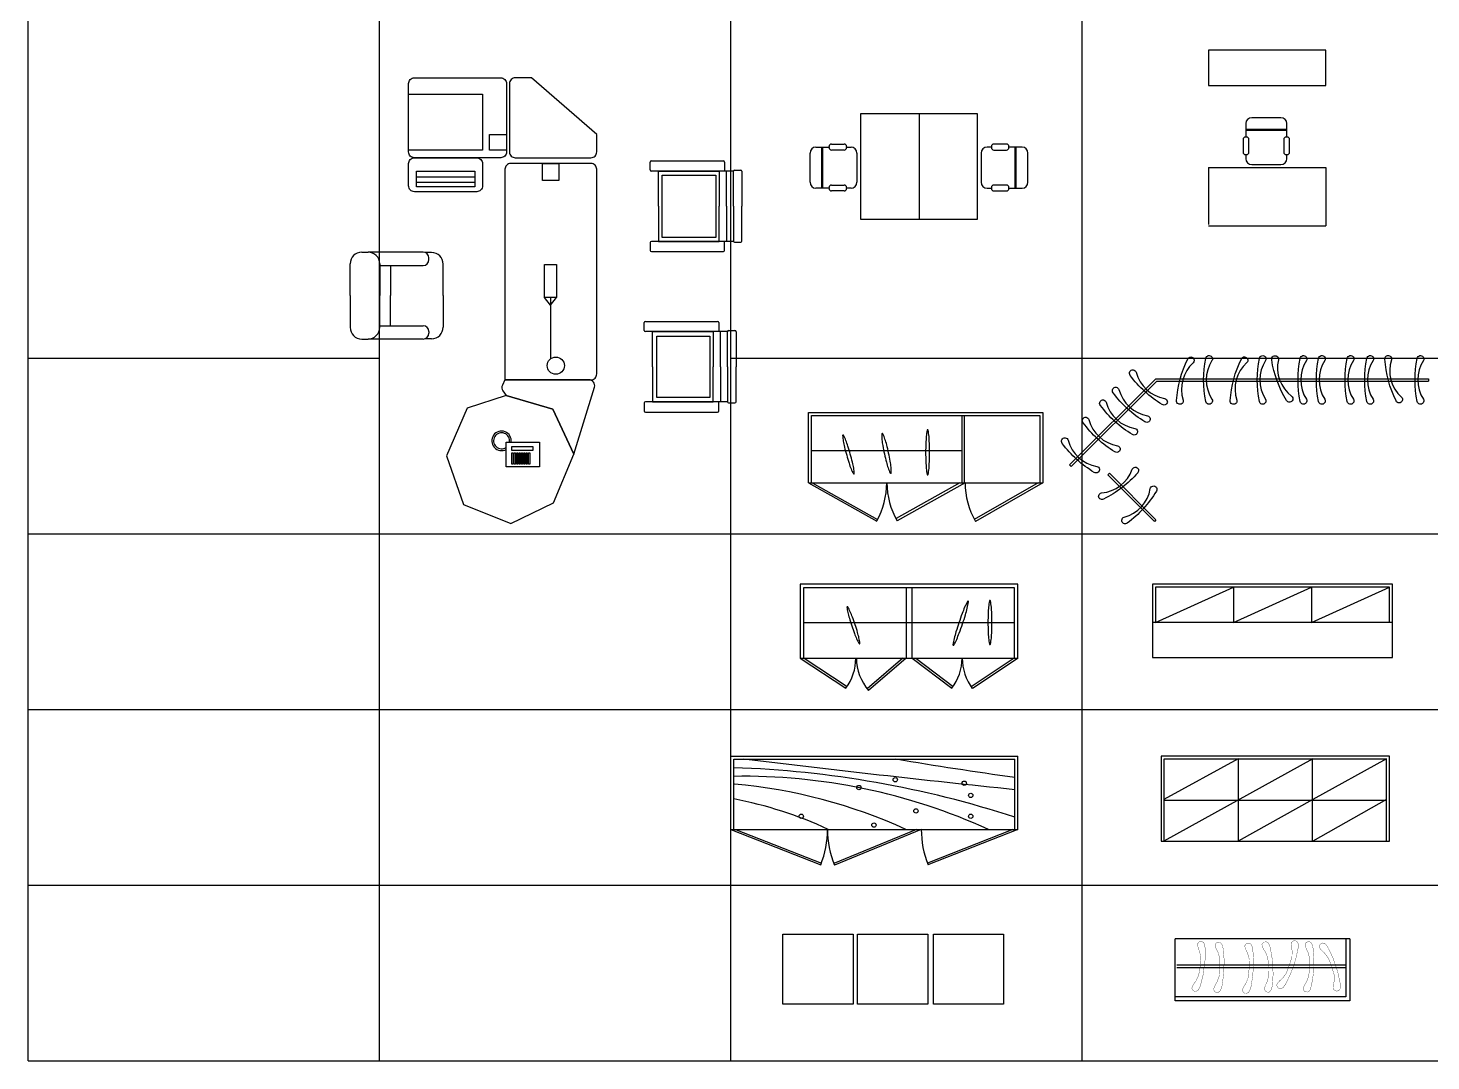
# Model space of a CAD drawing. Extents: x -72339 to 59654, y -38057 to 42097.
# Drawn here: x -72316 to -60337, y 12097 to 20915 of the extents above; entities that cross this region are included whole.
import ezdxf

# ---------------------------------------------------------------- set-up
doc = ezdxf.new("R2010")
doc.units = 0
doc.header["$MEASUREMENT"] = 0
doc.layers.get('0').update_dxf_attribs({"linetype": 'CONTINUOUS'})
doc.layers.add('FU', color=11, linetype='CONTINUOUS')
doc.layers.add('HUM', color=7, linetype='CONTINUOUS')
doc.styles.add('DIM', font='txt')
doc.styles.get("Standard").update_dxf_attribs({"font": 'TXT', "bigfont": 'HZTXT'})

# ---------------------------------------------------------------- blocks, each defined once
blk = doc.blocks.new('1055')
for p, q in [((-803, 2874), (-803, 3007)), ((-803, 3007), (-305, 3007)), ((-305, 3007), (-305, 2874)), ((1192, 3019), (1192, 3086)), ((1202, 3096), (1816, 3096)), ((1902, 3009), (1202, 3009)), ((1262, 2709), (1262, 3009)), ((1262, 3009), (1779, 3009)), ((1779, 3009), (1779, 2709)), ((1826, 3086), (1826, 3009)), ((1843, 2709), (1843, 3009)), ((1902, 2709), (1902, 3007)), ((1912, 3017), (1964, 3017)), ((1974, 3007), (1974, 2709)), ((-803, 2959), (-305, 2959)), ((-803, 2915), (-305, 2915)), ((-305, 2874), (-803, 2874)), ((1262, 2709), (1262, 2409)), ((1779, 2409), (1779, 2709)), ((1843, 2709), (1843, 2409)), ((1902, 2709), (1902, 2411)), ((1974, 2411), (1974, 2709)), ((1192, 2399), (1192, 2332)), ((1902, 2409), (1202, 2409)), ((1262, 2409), (1779, 2409)), ((1826, 2332), (1826, 2409)), ((1912, 2401), (1964, 2401)), ((-1271, 2317), (-1218, 2317)), ((-748, 2317), (-1218, 2317)), ((-676, 2314), (-732, 2314)), ((1202, 2322), (1816, 2322)), ((-1371, 1946), (-1371, 2217)), ((-1118, 2217), (-1118, 1946)), ((-1118, 2203), (-748, 2203)), ((-1026, 2203), (-1026, 1946)), ((-698, 2253), (-698, 2267)), ((-576, 1946), (-576, 2214)), ((-1371, 1946), (-1371, 1675)), ((-1118, 1675), (-1118, 1946)), ((-1026, 1689), (-1026, 1946)), ((-576, 1946), (-576, 1677)), ((340, 1863), (289, 1931)), ((340, 1863), (392, 1931)), ((340, 1931), (340, 1407)), ((-1118, 1689), (-748, 1689)), ((1141, 1649), (1141, 1715)), ((1151, 1725), (1766, 1725)), ((1776, 1715), (1776, 1639)), ((-1271, 1575), (-1218, 1575)), ((-748, 1575), (-1218, 1575)), ((-676, 1577), (-732, 1577)), ((-698, 1639), (-698, 1625)), ((1851, 1639), (1151, 1639)), ((1211, 1639), (1728, 1639)), ((1211, 1339), (1211, 1639)), ((1728, 1639), (1728, 1339)), ((1792, 1339), (1792, 1639)), ((1851, 1339), (1851, 1637)), ((1861, 1647), (1914, 1647)), ((1924, 1637), (1924, 1339)), ((1211, 1339), (1211, 1039)), ((1728, 1039), (1728, 1339)), ((1792, 1339), (1792, 1039)), ((1851, 1339), (1851, 1040)), ((1924, 1040), (1924, 1339)), ((1141, 1029), (1141, 962)), ((1851, 1039), (1151, 1039)), ((1211, 1039), (1728, 1039)), ((1776, 962), (1776, 1039)), ((1861, 1030), (1914, 1030)), ((1151, 952), (1766, 952))]:
    blk.add_line(p, q)
for points in [[(-822, 3806), (-85, 3806, -0.414214), (-35, 3756), (-35, 3173, -0.414214), (-85, 3123), (-822, 3123, -0.414214), (-872, 3173), (-872, 3756, -0.414214)], [(-11, 3756), (-11, 3173, 0.414214), (39, 3123), (685, 3123, 0.414214), (735, 3173), (735, 3322), (179, 3806), (39, 3806, 0.414214)], [(-822, 3123), (-290, 3123, -0.414214), (-240, 3073), (-240, 2883, -0.414214), (-290, 2833), (-822, 2833, -0.414214), (-872, 2883), (-872, 3073, -0.414214)], [(-49, 1227), (685, 1227, 0.414214), (735, 1277), (735, 3024, 0.414214), (685, 3074), (1, 3074, 0.414214), (-49, 3024)], [(-49, 1227), (-71, 1182, 0.273868), (-66, 1132), (-39, 1093), (360, 976), (540, 592), (715, 1163, 0.504341), (667, 1227)]]:
    blk.add_lwpolyline(points, format="xyb", close=True)
for points in [[(-872, 3666), (-240, 3666), (-240, 3188), (-872, 3188)], [(-182, 3321), (-35, 3321), (-35, 3188), (-182, 3188)], [(272, 3074), (411, 3074), (411, 2929), (272, 2929)], [(1292, 2973), (1753, 2973), (1753, 2443), (1292, 2443)], [(289, 2212), (392, 2212), (392, 1931), (289, 1931)], [(1249, 1600), (1700, 1600), (1700, 1075), (1249, 1075)], [(540, 592), (360, 976), (-39, 1093), (-373, 984), (-547, 577), (-402, 161), (0, 0), (366, 176)], [(-38, 694), (247, 694), (247, 483), (-38, 483)], [(11, 658), (189, 658), (189, 623), (11, 623)], [(11, 603), (22, 603), (22, 507), (11, 507)], [(31, 603), (42, 603), (42, 507), (31, 507)], [(51, 603), (62, 603), (62, 507), (51, 507)], [(71, 603), (82, 603), (82, 507), (71, 507)], [(91, 603), (102, 603), (102, 507), (91, 507)], [(111, 603), (122, 603), (122, 507), (111, 507)], [(131, 603), (142, 603), (142, 507), (131, 507)], [(151, 603), (162, 603), (162, 507), (151, 507)]]:
    blk.add_lwpolyline(points, close=True)
blk.add_circle((385, 1348), 73.6)
for centre, radius, start, end in [((1202, 3086), 10, 90, 180), ((1202, 3019), 10, 180, 270), ((1816, 3086), 10, 0, 90), ((1912, 3007), 10, 90, 180), ((1964, 3007), 10, 0, 90), ((1202, 2399), 10, 90, 180), ((1912, 2411), 10, 180, 270), ((1964, 2411), 10, 270, 0), ((-1271, 2217), 100, 90, 180), ((-1218, 2217), 100, 0, 90), ((-748, 2267), 50, 0, 90), ((-676, 2214), 100, 0, 90), ((1202, 2332), 10, 180, 270), ((1816, 2332), 10, 270, 0), ((-748, 2253), 50, 270, 0), ((-748, 1639), 50, 0, 90), ((-676, 1677), 100, 270, 0), ((1151, 1715), 10, 90, 180), ((1766, 1715), 10, 0, 90), ((-1271, 1675), 100, 180, 270), ((-1218, 1675), 100, 270, 0), ((-748, 1625), 50, 270, 0), ((1151, 1649), 10, 180, 270), ((1861, 1637), 10, 90, 180), ((1914, 1637), 10, 0, 90), ((1151, 1029), 10, 90, 180), ((1151, 962), 10, 180, 270), ((1766, 962), 10, 270, 0), ((1861, 1040), 10, 180, 270), ((1914, 1040), 10, 270, 0), ((-78, 706), 83, 351.7188, 298.5257), ((-78, 706), 68.3, 349.9145, 305.4941)]:
    blk.add_arc(centre, radius, start, end)
blk = doc.blocks.new('衣架')
for points in [[(0, -2327), (0, 0)], [(0, 0), (20, 0)], [(20, -2318), (20, 0)], [(0, -2327), (736, -3064)], [(20, -2318), (750, -3050)], [(1204, -2326), (807, -2722)], [(1218, -2340), (821, -2736)], [(1204, -2326), (1218, -2340)], [(807, -2722), (821, -2736)], [(750, -3050), (736, -3064)]]:
    blk.add_lwpolyline(points)
for points in [[(-155, -43, 0.294442), (175, -43, -1.207637), (194, -96, -0.098735), (-174, -96, -1.207637)], [(-162, -316, 0.294442), (157, -230, -1.207637), (189, -276, -0.098735), (-167, -372, -1.207637)], [(-155, -472, 0.294442), (175, -472, -1.207637), (194, -525, -0.098735), (-174, -525, -1.207637)], [(-155, -640, 0.294442), (175, -640, -1.207637), (194, -693, -0.098735), (-174, -693, -1.207637)], [(-155, -885, 0.294442), (175, -885, -1.207637), (194, -938, -0.098735), (-174, -938, -1.207637)], [(-155, -1042, 0.294442), (175, -1042, -1.207637), (194, -1095, -0.098735), (-174, -1095, -1.207637)], [(-162, -1281, 0.294442), (149, -1168, -1.207637), (185, -1212, -0.098735), (-162, -1338, -1.207637)], [(-155, -1391, 0.294442), (175, -1391, -1.207637), (194, -1443, -0.098735), (-174, -1443, -1.207637)], [(-138, -1551, 0.294442), (182, -1636, -1.207637), (187, -1692, -0.098735), (-170, -1597, -1.207637)], [(-155, -1848, 0.294442), (175, -1848, -1.207637), (194, -1901, -0.098735), (-174, -1901, -1.207637)], [(-137, -2008, 0.294442), (182, -2094, -1.207637), (187, -2150, -0.098735), (-169, -2055, -1.207637)], [(-55, -2496, 0.294442), (168, -2252, -1.207637), (220, -2273, -0.098735), (-29, -2546, -1.207637)], [(93, -2642, 0.294442), (316, -2398, -1.207637), (368, -2420, -0.098735), (119, -2692, -1.207637)], [(1182, -2598, 0.294442), (938, -2375, -1.207637), (960, -2323, -0.098735), (1232, -2571, -1.207637)], [(201, -2751, 0.294442), (424, -2507, -1.207637), (476, -2528, -0.098735), (227, -2801, -1.207637)], [(975, -2791, 0.294442), (773, -2529, -1.207637), (803, -2482, -0.098735), (1028, -2774, -1.207637)], [(349, -2899, 0.294442), (572, -2655, -1.207637), (624, -2677, -0.098735), (375, -2949, -1.207637)], [(525, -3076, 0.294442), (748, -2832, -1.207637), (800, -2853, -0.098735), (552, -3126, -1.207637)]]:
    blk.add_lwpolyline(points, format="xyb", close=True)
blk = doc.blocks.new('2423')
for p, q in [((0, 0), (2000, 0)), ((0, -600), (0, 0)), ((2000, 0), (2000, -600)), ((25, -600), (25, -25)), ((25, -25), (1975, -25)), ((1312, -600), (1312, -25)), ((1332, -600), (1332, -25)), ((1975, -25), (1975, -600)), ((25, -325), (1312, -325)), ((0, -600), (582, -927)), ((0, -600), (2000, -600)), ((29, -600), (589, -914)), ((1291, -600), (746, -906)), ((1336, -600), (756, -925)), ((1960, -600), (1414, -913)), ((2000, -600), (1424, -930))]:
    blk.add_line(p, q)
for points in [[(293, -193, 0.34981), (290, -197, 0.032599), (296, -245, 0.013805), (306, -295, 0.009802), (325, -364, 0.009802), (345, -433, 0.013805), (362, -481, 0.032599), (383, -524, 0.34981), (387, -526, 0.34981), (390, -522, 0.032599), (385, -474, 0.013805), (374, -425, 0.009802), (356, -355, 0.009802), (335, -287, 0.013805), (318, -239, 0.032599), (298, -195, 0.34981)], [(628, -180, 0.341604), (625, -185, 0.036749), (626, -233, 0.015659), (633, -283, 0.011133), (647, -354, 0.011133), (664, -424, 0.015659), (678, -473, 0.036749), (697, -517, 0.341604), (702, -520, 0.341604), (705, -515, 0.036749), (704, -467, 0.015659), (697, -417, 0.011133), (683, -346, 0.011133), (667, -276, 0.015659), (652, -227, 0.036749), (634, -183, 0.341604)], [(1016, -148, 0.354841), (1012, -152, 0.030048), (1004, -205, 0.012681), (1001, -261, 0.008999), (999, -341, 0.008999), (1001, -420, 0.012681), (1004, -477, 0.030048), (1012, -530, 0.354841), (1016, -533, 0.354841), (1020, -530, 0.030048), (1028, -477, 0.012681), (1031, -420, 0.008999), (1033, -341, 0.008999), (1031, -261, 0.012681), (1028, -205, 0.030048), (1020, -152, 0.354841)]]:
    blk.add_lwpolyline(points, format="xyb", close=True)
for centre, radius, start, end in [((0, -600), 667, 330.7118, 0), ((1312, -600), 644, 180, 210.3536), ((2000, -600), 664, 180, 209.8125)]:
    blk.add_arc(centre, radius, start, end)
at = {"layer": 'FU', "color": 6, "width": 0.7, "flags": 1}
for tag in ['XVALUE', 'YVALUE']:
    blk.add_attdef(tag, (-1002746, -1002848), '', height=0.02, dxfattribs=at)
blk = doc.blocks.new('2424')
for p, q in [((1860, 0), (0, 0)), ((0, 0), (0, -630)), ((1860, -630), (1860, 0)), ((30, -30), (30, -630)), ((1830, -30), (30, -30)), ((905, -30), (905, -630)), ((955, -30), (955, -630)), ((1830, -630), (1830, -30)), ((1830, -330), (30, -330)), ((0, -630), (392, -888)), ((0, -630), (1860, -630)), ((34, -630), (403, -873)), ((877, -630), (573, -893)), ((905, -630), (585, -907)), ((957, -630), (1296, -887)), ((989, -630), (1308, -872)), ((1828, -630), (1461, -875)), ((1862, -630), (1471, -890))]:
    blk.add_line(p, q)
for points in [[(403, -191, 0.35207), (400, -195, 0.031454), (408, -241, 0.013299), (421, -288, 0.00944), (441, -354, 0.00944), (464, -420, 0.013299), (483, -465, 0.031454), (504, -506, 0.35207), (508, -508, 0.35207), (511, -504, 0.031454), (503, -458, 0.013299), (491, -411, 0.00944), (470, -345, 0.00944), (447, -280, 0.013299), (428, -234, 0.031454), (407, -193, 0.35207)], [(1435, -145, 0.358197), (1430, -147, 0.028345), (1405, -196, 0.011937), (1384, -250, 0.008467), (1356, -328, 0.008467), (1331, -406, 0.011937), (1316, -462, 0.028345), (1305, -517, 0.358197), (1308, -521, 0.358197), (1313, -519, 0.028345), (1337, -470, 0.011937), (1359, -416, 0.008467), (1387, -338, 0.008467), (1412, -260, 0.011937), (1427, -204, 0.028345), (1438, -149, 0.358197)], [(1621, -138, 0.352393), (1617, -142, 0.03129), (1609, -194, 0.013226), (1606, -249, 0.009388), (1604, -326, 0.009388), (1606, -404, 0.013226), (1609, -459, 0.03129), (1617, -511, 0.352393), (1621, -515, 0.352393), (1625, -511, 0.03129), (1633, -459, 0.013226), (1637, -404, 0.009388), (1638, -326, 0.009388), (1637, -249, 0.013226), (1633, -194, 0.03129), (1625, -142, 0.352393)]]:
    blk.add_lwpolyline(points, format="xyb", close=True)
for centre, radius, start, end in [((30, -627), 446, 324.2672, 359.6537), ((908, -627), 427, 180.3619, 220.939), ((956, -629), 427, 322.7443, 359.8195), ((1828, -629), 443, 180.1744, 216.2126)]:
    blk.add_arc(centre, radius, start, end)
at = {"layer": 'FU', "color": 6, "width": 0.7, "flags": 1}
for tag in ['XVALUE', 'YVALUE']:
    blk.add_attdef(tag, (-1002711, -1003967), '', height=0.02, dxfattribs=at)
blk = doc.blocks.new('2422')
for p, q in [((0, 0), (2450, 0)), ((0, -625), (0, 0)), ((25, -25), (2425, -25)), ((25, -625), (25, -25)), ((2425, -625), (2425, -25)), ((2450, -625), (2450, 0)), ((0, -625), (769, -928)), ((0, -625), (2450, -625)), ((41, -625), (774, -914)), ((1586, -625), (880, -916)), ((1625, -625), (886, -930)), ((2409, -625), (1679, -913)), ((2450, -625), (1684, -927))]:
    blk.add_line(p, q)
for centre in [(1405, -201), (1405, -201), (1994, -231), (1994, -231), (1095, -268), (1095, -268), (2049, -335), (2049, -335), (1581, -468), (1581, -468), (602, -513), (1222, -588), (1222, -588), (2049, -513)]:
    blk.add_circle(centre, 18.5)
for centre, radius, start, end in [((-265, -8779), 8685, 71.9486, 88.0851), ((17583, 145247), 146318, 263.14155, 264.05416), ((6888, 32251), 32736, 260.3684, 262.1659), ((109, -5222), 5050, 65.5264, 90.954), ((-370, -4731), 4510, 65.5576, 84.9044), ((-645, -3834), 3533, 65.2698, 79.0672), ((0, -625), 826, 338.5016, 0), ((1629, -625), 804, 180, 202.3168), ((2450, -625), 823, 180, 201.5307)]:
    blk.add_arc(centre, radius, start, end)
at = {"layer": 'FU', "color": 6, "width": 0.7, "flags": 1}
for tag in ['XVALUE', 'YVALUE']:
    blk.add_attdef(tag, (-1001304, -1000976), '', height=0.02, dxfattribs=at)
blk = doc.blocks.new('1416')
at = {"linetype": 'Continuous'}
for points in [[(0, 8), (0, 608), (600, 608), (600, 8)], [(638, 8), (638, 608), (1238, 608), (1238, 8)], [(1285, 8), (1285, 608), (1885, 608), (1885, 8)]]:
    blk.add_lwpolyline(points, close=True, dxfattribs=at)
at = {"linetype": 'Continuous', "style": 'DIM', "flags": 1}
for tag in ['XVALUE', 'YVALUE']:
    blk.add_attdef(tag, (-1011900, -1007296), '', height=0.02, dxfattribs=at)
blk = doc.blocks.new('2430')
for p, q in [((2050, 0), (0, 0)), ((0, 0), (0, -625)), ((2050, -625), (2050, 0)), ((25, -325), (691, -25)), ((25, -25), (25, -325)), ((2025, -25), (25, -25)), ((691, -325), (1357, -25)), ((691, -25), (691, -325)), ((1357, -325), (2025, -25)), ((1357, -25), (1357, -325)), ((2025, -325), (2025, -25)), ((2050, -325), (0, -325)), ((0, -625), (2050, -625))]:
    blk.add_line(p, q)
at = {"layer": 'FU', "color": 6, "width": 0.7, "flags": 1}
for tag in ['YVALUE', 'XVALUE']:
    blk.add_attdef(tag, (-1005298.1532, -1002430.0443), '', height=0.02, dxfattribs=at)
blk = doc.blocks.new('2431')
for p, q in [((0, 0), (0, -725)), ((1950, 0), (0, 0)), ((1950, -725), (1950, 0)), ((660, -23), (25, -370)), ((1296, -23), (25, -725)), ((25, -25), (25, -725)), ((1925, -25), (25, -25)), ((658, -25), (658, -725)), ((1291, -25), (1291, -725)), ((1925, -23), (1296, -370)), ((1925, -725), (1925, -25)), ((25, -375), (1925, -375)), ((1296, -370), (660, -725)), ((1925, -370), (1296, -725)), ((0, -725), (1950, -725))]:
    blk.add_line(p, q)
at = {"layer": 'FU', "color": 6, "width": 0.7, "flags": 1}
for tag in ['XVALUE', 'YVALUE']:
    blk.add_attdef(tag, (-1004172, -1001261), '', height=0.02, dxfattribs=at)
blk = doc.blocks.new('1066')
for p, q in [((1491, 531), (0, 531)), ((0, 0), (0, 531)), ((14, 309), (1457, 309)), ((14, 284), (1457, 284))]:
    blk.add_line(p, q)
for points in [[(1491, 531), (1491, 0), (0, 0)], [(1457, 531), (1457, 35), (0, 35)]]:
    blk.add_lwpolyline(points)
at = {"const_width": 2.53}
for points in [[(246, 289), (254, 350), (255, 449), (249, 483), (244, 495), (231, 506), (215, 508), (202, 503), (190, 489), (190, 475), (198, 446), (208, 420), (218, 367), (214, 318), (212, 293)], [(415, 286), (417, 348), (409, 446), (399, 479), (393, 490), (379, 500), (363, 501), (350, 495), (340, 480), (341, 466), (352, 438), (365, 413), (380, 361), (380, 311), (380, 287)], [(665, 276), (668, 338), (662, 437), (654, 470), (648, 482), (634, 492), (618, 493), (605, 487), (594, 472), (595, 458), (606, 430), (618, 404), (632, 352), (631, 303), (630, 278)], [(832, 294), (828, 355), (811, 453), (799, 485), (792, 496), (777, 504), (761, 503), (749, 496), (739, 481), (742, 466), (755, 439), (770, 416), (790, 365), (794, 316), (797, 292)], [(1007, 293), (1027, 352), (1048, 448), (1049, 482), (1047, 495), (1037, 509), (1022, 514), (1007, 512), (993, 501), (990, 487), (992, 457), (997, 429), (996, 375), (981, 328), (974, 305)], [(1181, 290), (1183, 351), (1176, 450), (1167, 483), (1161, 494), (1147, 505), (1131, 505), (1118, 499), (1108, 485), (1109, 470), (1119, 442), (1132, 417), (1147, 365), (1146, 316), (1146, 291)], [(1367, 306), (1347, 365), (1305, 454), (1285, 482), (1275, 490), (1259, 495), (1244, 490), (1234, 479), (1229, 462), (1235, 449), (1255, 426), (1276, 407), (1308, 364), (1326, 318), (1334, 295)], [(246, 287), (238, 226), (214, 130), (200, 99), (192, 89), (176, 81), (161, 83), (149, 91), (141, 107), (144, 121), (160, 147), (176, 170), (199, 219), (208, 267), (212, 292)], [(415, 284), (412, 222), (398, 124), (386, 92), (379, 81), (365, 72), (349, 73), (336, 80), (327, 95), (329, 109), (342, 137), (356, 161), (375, 212), (378, 261), (380, 285)], [(665, 275), (661, 213), (645, 115), (632, 83), (625, 73), (610, 64), (595, 65), (582, 72), (573, 88), (575, 102), (589, 129), (604, 153), (624, 203), (628, 252), (630, 277)], [(832, 292), (835, 230), (829, 131), (820, 98), (814, 87), (801, 76), (785, 76), (772, 81), (761, 96), (762, 110), (772, 139), (784, 164), (798, 216), (797, 265), (797, 290)], [(1006, 292), (985, 233), (942, 144), (922, 117), (912, 109), (895, 104), (880, 110), (870, 120), (866, 137), (872, 150), (892, 173), (913, 191), (946, 234), (964, 280), (973, 303)], [(1181, 288), (1178, 226), (1162, 128), (1151, 96), (1144, 85), (1129, 76), (1113, 77), (1101, 84), (1091, 100), (1093, 114), (1107, 141), (1121, 165), (1140, 216), (1144, 265), (1146, 289)], [(1368, 305), (1387, 246), (1408, 149), (1408, 115), (1406, 102), (1395, 89), (1380, 84), (1366, 86), (1352, 97), (1349, 111), (1351, 141), (1356, 168), (1356, 223), (1342, 270), (1335, 293)]]:
    blk.add_lwpolyline(points, dxfattribs=at)
blk = doc.blocks.new('2D088', base_point=(1631.6, 1545.5))
for p, q in [((1681.5, 1660.3), (1681.5, 1570.3)), ((1781.5, 1660.3), (1681.5, 1660.3)), ((1731.5, 1660.3), (1731.5, 1570.3)), ((1781.5, 1570.3), (1781.5, 1660.3)), ((1643.4, 1631.7), (1654.6, 1631.7)), ((1648.4, 1596.7), (1648.4, 1631.7)), ((1649.4, 1596.7), (1649.4, 1631.7)), ((1654.6, 1631.3), (1654.6, 1632.3)), ((1656.6, 1634.3), (1667.6, 1634.3)), ((1667.6, 1629.3), (1656.6, 1629.3)), ((1669.6, 1632.3), (1669.6, 1631.3)), ((1669.6, 1631.7), (1673.4, 1631.7)), ((1793.2, 1631.7), (1789.5, 1631.7)), ((1793.2, 1632.3), (1793.2, 1631.3)), ((1806.2, 1634.3), (1795.2, 1634.3)), ((1795.2, 1629.3), (1806.2, 1629.3)), ((1808.2, 1631.3), (1808.2, 1632.3)), ((1819.5, 1631.7), (1808.2, 1631.7)), ((1813.5, 1596.7), (1813.5, 1631.7)), ((1814.5, 1596.7), (1814.5, 1631.7)), ((1638.4, 1601.7), (1638.4, 1626.7)), ((1678.4, 1626.7), (1678.4, 1601.7)), ((1784.5, 1626.7), (1784.5, 1601.7)), ((1824.5, 1601.7), (1824.5, 1626.7)), ((1654.6, 1596.7), (1643.4, 1596.7)), ((1654.6, 1596.3), (1654.6, 1597.3)), ((1656.6, 1599.3), (1667.6, 1599.3)), ((1667.6, 1594.3), (1656.6, 1594.3)), ((1669.6, 1597.3), (1669.6, 1596.3)), ((1673.4, 1596.7), (1669.6, 1596.7)), ((1789.5, 1596.7), (1793.2, 1596.7)), ((1793.2, 1597.3), (1793.2, 1596.3)), ((1806.2, 1599.3), (1795.2, 1599.3)), ((1795.2, 1594.3), (1806.2, 1594.3)), ((1808.2, 1596.3), (1808.2, 1597.3)), ((1808.2, 1596.7), (1819.5, 1596.7)), ((1681.5, 1570.3), (1781.5, 1570.3))]:
    blk.add_line(p, q)
for centre, radius, start, end in [((1643.4, 1626.7), 5, 90, 180), ((1656.6, 1632.3), 2, 90, 180), ((1656.6, 1631.3), 2, 180, 270), ((1667.6, 1632.3), 2, 0, 90), ((1667.6, 1631.3), 2, 270, 0), ((1673.4, 1626.7), 5, 0, 90), ((1789.5, 1626.7), 5, 90, 180), ((1795.2, 1632.3), 2, 90, 180), ((1795.2, 1631.3), 2, 180, 270), ((1806.2, 1632.3), 2, 0, 90), ((1806.2, 1631.3), 2, 270, 0), ((1819.5, 1626.7), 5, 0, 90), ((1643.4, 1601.7), 5, 180, 270), ((1656.6, 1597.3), 2, 90, 180), ((1656.6, 1596.3), 2, 180, 270), ((1667.6, 1597.3), 2, 0, 90), ((1667.6, 1596.3), 2, 270, 0), ((1673.4, 1601.7), 5, 270, 0), ((1789.5, 1601.7), 5, 180, 270), ((1795.2, 1597.3), 2, 90, 180), ((1795.2, 1596.3), 2, 180, 270), ((1806.2, 1597.3), 2, 0, 90), ((1806.2, 1596.3), 2, 270, 0), ((1819.5, 1601.7), 5, 270, 0)]:
    blk.add_arc(centre, radius, start, end)
blk = doc.blocks.new('2467')
at = {"xscale": 10, "yscale": 10, "zscale": 10}
blk.add_blockref('2D088', (-499, -248), dxfattribs=at)
at = {"style": 'DIM', "flags": 1}
for tag in ['XVALUE', 'YVALUE']:
    blk.add_attdef(tag, (-999999, -999999), '', height=0.02, dxfattribs=at)
blk = doc.blocks.new('2481')
for p, q in [((0, 1500), (0, 1200)), ((1000, 1500), (0, 1500)), ((1000, 1200), (1000, 1500)), ((0, 1200), (1000, 1200)), ((318, 874), (318, 759)), ((618, 924), (368, 924)), ((668, 759), (668, 874)), ((294, 739), (294, 629)), ((324, 759), (314, 759)), ((668, 824), (318, 824)), ((668, 814), (318, 814)), ((344, 629), (344, 739)), ((642, 739), (642, 629)), ((672, 759), (662, 759)), ((692, 629), (692, 739)), ((314, 609), (324, 609)), ((318, 609), (318, 574)), ((662, 609), (672, 609)), ((668, 574), (668, 609)), ((0, 500), (0, 11)), ((0, 500), (1000, 500)), ((368, 524), (618, 524)), ((1000, 500), (1000, 0)), ((0, 0), (1000, 0))]:
    blk.add_line(p, q)
for centre, radius, start, end in [((368, 874), 50, 90, 180), ((618, 874), 50, 0, 90), ((314, 739), 20, 90, 180), ((324, 739), 20, 0, 90), ((662, 739), 20, 90, 180), ((672, 739), 20, 0, 90), ((314, 629), 20, 180, 270), ((324, 629), 20, 270, 0), ((662, 629), 20, 180, 270), ((672, 629), 20, 270, 0), ((368, 574), 50, 180, 270), ((618, 574), 50, 270, 0)]:
    blk.add_arc(centre, radius, start, end)
at = {"style": 'DIM', "flags": 1}
for tag in ['XVALUE', 'YVALUE']:
    blk.add_attdef(tag, (-999999, -999999), '', height=0.02, dxfattribs=at)

msp = doc.modelspace()

# ---------------------------------------------------------------- linework, layer by layer
for p, q in [((-72316, 12097), (-72316, 42097)), ((-66316, 12097), (-66316, 42097)), ((-69316, 12097), (-69316, 30097)), ((-63316, 12097), (-63316, 30097)), ((-72316, 18097), (-69316, 18097)), ((-66316, 18097), (-57316, 18097)), ((-72316, 16597), (-51316, 16597)), ((-72316, 15097), (-48316, 15097)), ((-72316, 13597), (-51316, 13597)), ((-72316, 12097), (-18316, 12097))]:
    msp.add_line(p, q)

# ---------------------------------------------------------------- block references
for name, p in [('2481', (-62236, 19226)), ('2467', (-65208, 19284)), ('2423', (-65651, 17633)), ('2424', (-65724, 16166)), ('2430', (-62715, 16166)), ('2422', (-66316, 14699)), ('2431', (-62642, 14699)), ('1416', (-65871, 12572))]:
    msp.add_blockref(name, p)
at = {"rotation": 270}
msp.add_blockref('衣架', (-60359, 17921), dxfattribs=at)
at = {"layer": 'HUM'}
for name, p in [('1055', (-68195, 16685)), ('1066', (-62520, 12609))]:
    msp.add_blockref(name, p, dxfattribs=at)

doc.saveas('drawing.dxf')
